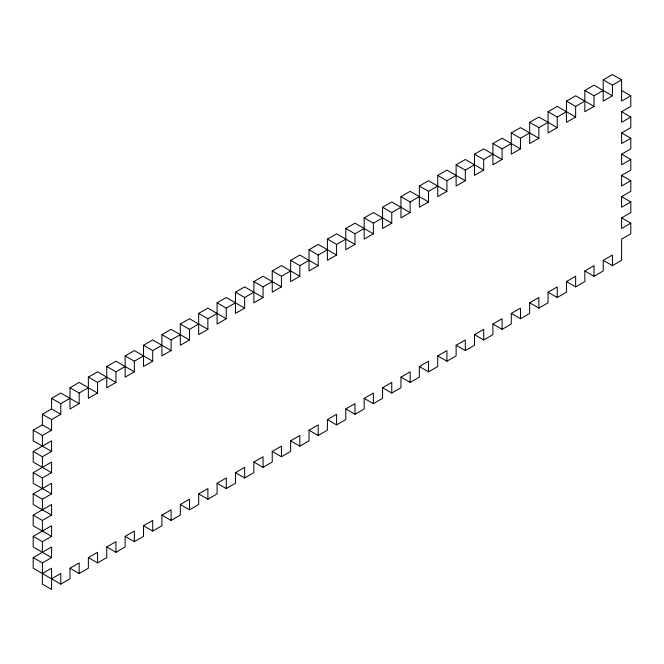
<?xml version="1.0" encoding="UTF-8"?>
<svg xmlns="http://www.w3.org/2000/svg" width="664" height="664" viewBox="0 0 664 664"><rect width="100%" height="100%" fill="white"/><g stroke="black" fill="none" stroke-linecap="round" stroke-linejoin="round"><path stroke-width="1" d="M42.396 414.27L51.584 419.582L51.584 430.197L42.396 424.885L42.396 414.27L51.584 408.966L51.584 398.35L60.781 393.038L79.165 403.654L79.165 393.038L88.362 387.734M79.165 403.654L69.977 408.966L69.977 387.734L79.165 382.422L97.558 393.038L97.558 382.422L106.755 377.119M97.558 393.038L88.362 398.35L88.362 377.119L97.558 371.807L115.943 382.422L115.943 371.807L125.139 366.503M115.943 382.422L106.755 387.734L106.755 366.503L115.943 361.191L134.335 371.807L134.335 361.191L143.524 355.887M134.335 371.807L125.139 377.119L125.139 355.887L134.335 350.575L152.72 361.191L152.72 350.575L161.916 345.272M152.72 361.191L143.524 366.503L143.524 345.272L152.72 339.96L171.105 350.575L171.105 339.96L161.916 334.656L161.916 355.887L171.105 350.575M161.916 334.656L171.105 329.344L189.497 339.96L189.497 329.344L180.301 324.04L180.301 345.272L189.497 339.96M180.301 324.04L189.497 318.728L207.882 329.344L207.882 318.728L217.078 313.425M207.882 329.344L198.685 334.656L198.685 313.425L207.882 308.113L226.275 318.728L226.275 308.113L217.078 302.801L217.078 324.04L226.275 318.728M217.078 302.801L226.275 297.497L244.659 308.113L244.659 297.497L253.856 292.185M244.659 308.113L235.463 313.425L235.463 292.185L244.659 286.881L263.044 297.497L263.044 286.881L272.24 281.569M263.044 297.497L253.856 302.801L253.856 281.569L263.044 276.266L281.436 286.881L281.436 276.266L290.624 270.953M281.436 286.881L272.24 292.185L272.24 270.953L281.436 265.65L299.821 276.266L299.821 265.65L309.017 260.338M299.821 276.266L290.624 281.569L290.624 260.338L299.821 255.034L318.205 265.65L318.205 255.034L327.402 249.722M318.205 265.65L309.017 270.953L309.017 249.722L318.205 244.418L336.598 255.034L336.598 244.418L327.402 239.106L327.402 260.338L336.598 255.034M327.402 239.106L336.598 233.803L354.983 244.418L354.983 233.803L364.179 228.491M354.983 244.418L345.795 249.722L345.795 228.491L354.983 223.187L373.375 233.803L373.375 223.187L382.564 217.875M373.375 233.803L364.179 239.106L364.179 217.875L373.375 212.571L391.76 223.187L391.76 212.571L400.956 207.259M391.76 223.187L382.564 228.491L382.564 207.259L391.76 201.956L410.144 212.571L410.144 201.956L419.341 196.644M410.144 212.571L400.956 217.875L400.956 196.644L410.144 191.34L428.537 201.956L428.537 191.34L419.341 186.028L419.341 207.259L428.537 201.956M419.341 186.028L428.537 180.724L446.922 191.34L446.922 180.724L456.118 175.412M446.922 191.34L437.725 196.644L437.725 175.412L446.922 170.1L465.315 180.724L465.315 170.1L456.118 164.797L456.118 186.028L465.315 180.724M456.118 164.797L465.315 159.484L483.699 170.1L483.699 159.484L492.895 154.181M483.699 170.1L474.503 175.412L474.503 154.181L483.699 148.869L502.084 159.484L502.084 148.869L492.895 143.565L492.895 164.797L502.084 159.484M492.895 143.565L502.084 138.253L520.476 148.869L520.476 138.253L529.664 132.949M520.476 148.869L511.28 154.181L511.28 132.949L520.476 127.637L538.861 138.253L538.861 127.637L529.664 122.334L529.664 143.565L538.861 138.253M529.664 122.334L538.861 117.022L557.245 127.637L557.245 117.022L566.442 111.718M557.245 127.637L548.057 132.949L548.057 111.718L557.245 106.406L575.638 117.022L575.638 106.406L566.442 101.102L566.442 122.334L575.638 117.022M566.442 101.102L575.638 95.79L594.023 106.406L594.023 95.79L603.219 90.487M594.023 106.406L584.835 111.718L584.835 90.487L594.023 85.175L612.415 95.79L612.415 85.175L621.604 79.871L621.604 101.102L630.8 95.79L630.8 106.406L621.604 111.718L621.604 122.334L630.8 117.022L630.8 127.637L621.604 132.949L621.604 143.565L630.8 138.253L630.8 148.877L621.604 154.181L621.604 164.797L630.8 159.493L630.8 170.108L621.604 175.412L621.604 186.028L630.8 180.724L630.8 191.34L621.604 196.644L621.604 207.259L630.8 201.956L630.8 212.571L621.604 217.875L621.604 228.491L630.8 223.187L630.8 233.803L621.604 239.115L621.604 260.346L612.415 265.65L603.219 260.346L603.219 270.962L594.023 276.266L584.835 270.962L584.835 281.577L575.638 286.881L566.442 281.577L566.442 292.193L557.245 297.497L548.057 292.193L548.057 302.809L538.861 308.113L529.664 302.809L529.664 313.425L520.476 318.728L511.28 313.425L511.28 324.04L502.084 329.344L492.895 324.04L492.895 334.656L483.699 339.96L474.503 334.656L474.503 345.272L465.315 350.575L456.118 345.272L456.118 355.887L446.922 361.199L437.725 355.887L437.725 366.503L428.537 371.815L419.341 366.503L419.341 377.119L410.144 382.431L400.956 377.119L400.956 387.734L391.76 393.046L382.564 387.734L382.564 398.35L373.375 403.662L364.179 398.35L364.179 408.966L354.983 414.278L345.795 408.966L345.795 419.582L336.598 424.894L327.402 419.582L327.402 430.197L318.205 435.509L309.017 430.197L309.017 440.813L299.821 446.125L290.624 440.813L290.624 451.429L281.436 456.741L272.24 451.429L272.24 462.044L263.044 467.356L253.856 462.044L253.856 472.66L244.659 477.972L235.463 472.66L235.463 483.276L226.275 488.588L217.078 483.276L217.078 493.9L207.882 499.204L198.685 493.9L198.685 504.515L189.497 509.819L180.301 504.515L180.301 515.131L171.105 520.435L161.916 515.131L161.916 525.747L152.72 531.051L143.524 525.747L143.524 536.363L134.335 541.666L125.139 536.363L125.139 546.978L115.943 552.282L106.755 546.978L106.755 557.594L97.558 562.898L88.362 557.594L88.362 568.21L79.165 573.513L69.977 568.21L69.977 578.825L60.781 584.129L33.2 568.21L33.2 557.594L51.584 546.978L51.584 557.594L42.396 562.898L33.2 557.594M612.415 95.79L603.219 101.102L603.219 79.871L612.415 74.559L621.604 79.871M51.584 398.35L60.781 403.654L69.977 398.35M171.105 339.96L180.301 334.656M189.497 329.344L198.685 324.04M226.275 308.113L235.463 302.801M336.598 244.418L345.795 239.106M428.537 191.34L437.725 186.028M465.315 170.1L474.503 164.797M502.084 148.869L511.28 143.565M538.861 127.637L548.057 122.334M575.638 106.406L584.835 101.102M51.584 557.594L33.2 546.978L33.2 536.363L51.584 525.747L51.584 536.363L33.2 525.747L33.2 515.123L51.584 504.507L51.584 515.123L33.2 504.507L33.2 493.891L51.584 483.276L51.584 493.891L33.2 483.276L33.2 472.66L51.584 462.044L51.584 472.66L33.2 462.044L33.2 451.429L51.584 440.813L51.584 451.429L33.2 440.813L33.2 430.197L42.396 424.885M51.584 419.582L60.781 414.27L60.781 403.654M33.2 430.197L42.396 435.509L51.584 430.197M33.2 451.429L42.396 456.741L51.584 451.429M33.2 472.66L42.396 477.972L51.584 472.66M33.2 493.891L42.396 499.204L51.584 493.891M33.2 515.123L42.396 520.435L51.584 515.123M33.2 536.363L42.396 541.666L51.584 536.363M42.396 573.513L51.584 568.21L51.584 589.441L42.396 584.129L42.396 562.898M51.584 578.825L60.781 573.513L60.781 584.129M69.977 568.21L79.165 562.898L79.165 573.513M88.362 557.594L97.558 552.282L97.558 562.898M106.755 546.978L115.943 541.666L115.943 552.282M125.139 536.363L134.335 531.051L134.335 541.666M143.524 525.747L152.72 520.435L152.72 531.051M161.916 515.131L171.105 509.819L171.105 520.435M180.301 504.515L189.497 499.204L189.497 509.819M198.685 493.9L207.882 488.588L207.882 499.204M217.078 483.276L226.275 477.972L226.275 488.588M235.463 472.66L244.659 467.356L244.659 477.972M253.856 462.044L263.044 456.741L263.044 467.356M272.24 451.429L281.436 446.125L281.436 456.741M290.624 440.813L299.821 435.509L299.821 446.125M309.017 430.197L318.205 424.894L318.205 435.509M327.402 419.582L336.598 414.278L336.598 424.894M345.795 408.966L354.983 403.662L354.983 414.278M364.179 398.35L373.375 393.046L373.375 403.662M382.564 387.734L391.76 382.431L391.76 393.046M400.956 377.119L410.144 371.815L410.144 382.431M419.341 366.503L428.537 361.199L428.537 371.815M437.725 355.887L446.922 350.575L446.922 361.199M456.118 345.272L465.315 339.96L465.315 350.575M474.503 334.656L483.699 329.344L483.699 339.96M492.895 324.04L502.084 318.728L502.084 329.344M511.28 313.425L520.476 308.113L520.476 318.728M529.664 302.809L538.861 297.497L538.861 308.113M548.057 292.193L557.245 286.881L557.245 297.497M566.442 281.577L575.638 276.266L575.638 286.881M584.835 270.962L594.023 265.65L594.023 276.266M603.219 260.346L612.415 255.034L612.415 265.65M603.219 79.871L612.415 85.175M621.604 90.487L630.8 95.79M584.835 90.487L594.023 95.79M621.604 111.718L630.8 117.022M621.604 132.949L630.8 138.253M548.057 111.718L557.245 117.022M621.604 154.181L630.8 159.493M621.604 175.412L630.8 180.724M511.28 132.949L520.476 138.253M621.604 196.644L630.8 201.956M621.604 217.875L630.8 223.187M474.503 154.181L483.699 159.484M437.725 175.412L446.922 180.724M400.956 196.644L410.144 201.956M382.564 207.259L391.76 212.571M364.179 217.875L373.375 223.187M345.795 228.491L354.983 233.803M309.017 249.722L318.205 255.034M290.624 260.338L299.821 265.65M272.24 270.953L281.436 276.266M253.856 281.569L263.044 286.881M235.463 292.185L244.659 297.497M198.685 313.425L207.882 318.728M143.524 345.272L152.72 350.575M125.139 355.887L134.335 361.191M106.755 366.503L115.943 371.807M88.362 377.119L97.558 382.422M69.977 387.734L79.165 393.038M51.584 408.966L60.781 414.27M42.396 435.509L42.396 446.125M42.396 456.741L42.396 467.356M42.396 477.972L42.396 488.588M42.396 499.204L42.396 509.819M42.396 520.435L42.396 531.051M42.396 541.666L42.396 552.282"/></g></svg>
